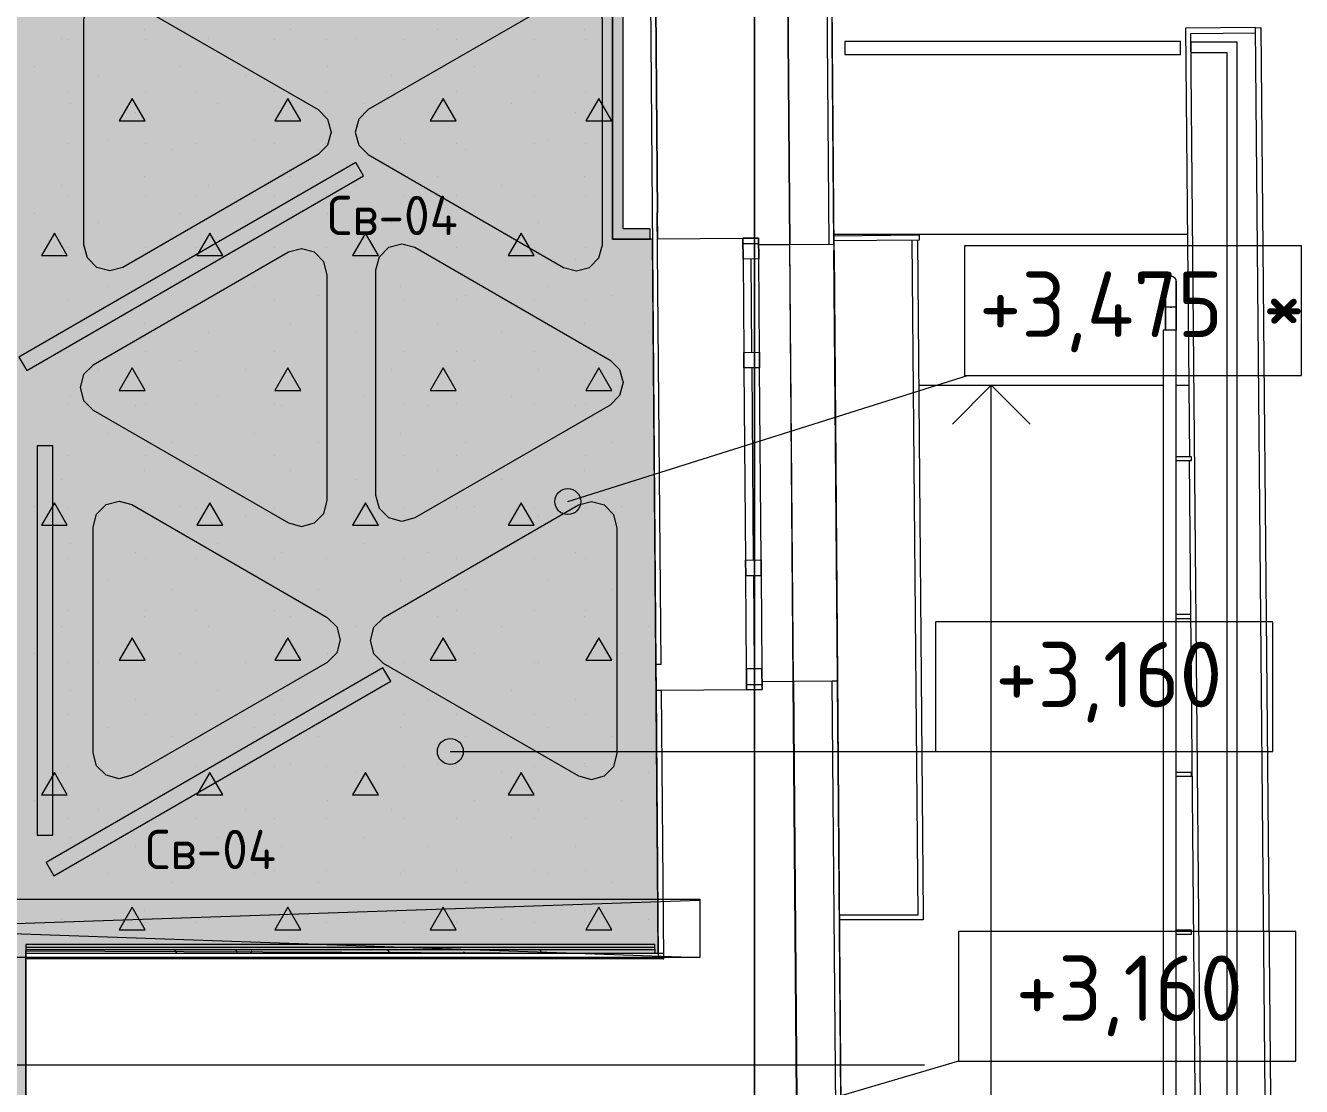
# Model space of a CAD drawing. Header units: millimetres. Extents: x -13069 to 207500, y -71366 to 56785.
# Drawn here: x 171515 to 176436, y 22140 to 26229 of the extents above; entities that cross this region are included whole.
import ezdxf

# ---------------------------------------------------------------- set-up
doc = ezdxf.new("R2010")
doc.units = ezdxf.units.MM
for name, color, linetype in [('PDF _Подложка без мебели', 7, 'Continuous'), ('PDF _потолки - панели', 7, 'Continuous'), ('PDF _Текст', 7, 'Continuous')]:
    doc.layers.add(name, color=color, linetype=linetype)
doc.layers.add('PDF _Потолки', color=7, linetype='Continuous', lineweight=5, true_color=0x535353)
doc.layers.add('PDF _Ригели', color=7, linetype='Continuous', true_color=0x959595)
doc.layers.add('PDF _светильники', color=7, linetype='Continuous', true_color=0xffffff)
doc.styles.add('PDF GOST Common', font='GOST_Common.ttf')

msp = doc.modelspace()

# ---------------------------------------------------------------- hatches: boundary and pattern name
at = {"layer": 'PDF _Потолки', "true_color": 0xffffff, "transparency": 33554559}
msp.add_hatch(color=7, dxfattribs=at).paths.add_polyline_path([(164998.924, 22658.343), (164998.924, 26422.341), (165168.919, 26422.341), (165168.919, 27608.343), (167412.919, 27608.343), (167427.922, 25005.844), (167427.922, 23805.844), (167427.922, 22132.342), (167397.123, 22132.342), (167397.123, 21526.544), (167675.12, 21526.544), (167675.12, 21159.741), (168160.02, 21159.741), (168157.225, 22062.441), (170317.021, 22062.441), (170317.021, 22667.443), (170565.422, 22667.443), (168531.523, 22676.443), (168531.523, 23506.442), (167977.922, 23506.442), (167977.922, 33404.643), (173867.619, 33404.643), (173925.022, 26392.343), (173779.82, 26392.343), (173779.82, 25405.941), (173933.024, 25405.941), (173955.32, 22652.441), (171517.021, 22663.241), (171517.021, 22007.443), (173980.522, 22007.443), (173998.82, 19747.442), (173800.822, 19747.442), (173800.822, 18418.542), (174009.52, 18418.542), (168168.321, 18418.243), (168163.621, 19961.541), (168163.621, 19961.041), (167690.123, 19961.041), (167690.123, 19115.341), (167375.12, 19115.341), (167375.12, 18483.041), (165792.021, 18483.041), (165792.021, 18784.542), (165130.223, 18784.542), (165130.223, 22112.341), (165639.524, 22112.341), (165639.524, 22658.343)])
at = {"layer": 'PDF _потолки - панели', "true_color": 0xc0ffff, "transparency": 33554559}
for points in [[(171740.922, 26253.341), (171754.319, 26303.341), (171790.922, 26339.941), (171840.922, 26353.341), (171890.922, 26339.941), (172644.023, 25905.142), (172680.619, 25868.542), (172694.023, 25818.542), (172680.619, 25768.542), (172644.023, 25731.942), (171890.922, 25297.042), (171840.922, 25283.642), (171790.922, 25297.042), (171754.319, 25333.642), (171740.922, 25383.642)], [(172866.819, 25287.841), (172880.223, 25337.841), (172916.819, 25374.441), (172966.819, 25387.841), (173016.819, 25374.441), (173770.024, 24939.541), (173806.62, 24902.941), (173820.024, 24852.941), (173806.62, 24802.941), (173770.024, 24766.342), (173016.819, 24331.542), (172966.819, 24318.142), (172916.819, 24331.542), (172880.223, 24368.142), (172866.819, 24418.142)]]:
    msp.add_hatch(color=254, dxfattribs=at).paths.add_polyline_path(points)
at = {"layer": 'PDF _потолки - панели', "true_color": 0x7fbbd8, "transparency": 33554559}
msp.add_hatch(color=143, dxfattribs=at).paths.add_polyline_path([(173740.123, 26253.143), (173740.123, 25383.541), (173726.823, 25333.541), (173690.123, 25296.942), (173640.123, 25283.541), (173590.123, 25296.942), (172837.022, 25731.741), (172800.419, 25768.344), (172787.022, 25818.344), (172800.419, 25868.344), (172837.022, 25904.943), (173590.123, 26339.743), (173640.123, 26353.143), (173690.123, 26339.743), (173726.823, 26303.143)])
at = {"layer": 'PDF _потолки - панели', "true_color": 0xbfffbf, "transparency": 33554559}
for points in [[(172679.319, 25268.441), (172679.319, 24398.843), (172665.922, 24348.843), (172629.319, 24312.243), (172579.319, 24298.843), (172529.319, 24312.243), (171776.121, 24747.042), (171739.524, 24783.642), (171726.121, 24833.642), (171739.524, 24883.642), (171776.121, 24920.242), (172529.319, 25355.041), (172579.319, 25368.441), (172629.319, 25355.041), (172665.922, 25318.441)], [(173797.819, 24293.441), (173797.819, 23423.742), (173784.422, 23373.742), (173747.819, 23337.142), (173697.819, 23323.742), (173647.819, 23337.142), (172894.725, 23771.942), (172858.122, 23808.541), (172844.725, 23858.541), (172858.122, 23908.541), (172894.725, 23945.141), (173647.819, 24380.041), (173697.819, 24393.441), (173747.819, 24380.041), (173784.422, 24343.441)]]:
    msp.add_hatch(color=254, dxfattribs=at).paths.add_polyline_path(points)
at = {"layer": 'PDF _потолки - панели', "true_color": 0xffffff, "transparency": 33554559}
msp.add_hatch(color=7, dxfattribs=at).paths.add_polyline_path([(171776.121, 24296.041), (171789.524, 24346.041), (171826.121, 24382.641), (171876.121, 24396.041), (171926.121, 24382.641), (172679.319, 23947.741), (172715.922, 23911.141), (172729.319, 23861.141), (172715.922, 23811.141), (172679.319, 23774.542), (171926.121, 23339.743), (171876.121, 23326.342), (171826.121, 23339.743), (171789.524, 23376.342), (171776.121, 23426.342)])
at = {"layer": 'PDF _Ригели', "transparency": 33554559}
for points in [[(173656.822, 24394.442), (173642.124, 24359.143), (173606.822, 24344.442), (173571.421, 24359.143), (173556.822, 24394.442), (173571.421, 24429.843), (173606.822, 24444.442), (173642.124, 24429.843)], [(173203.721, 23431.542), (173189.122, 23396.243), (173153.721, 23381.542), (173118.425, 23396.243), (173103.721, 23431.542), (173118.425, 23466.943), (173153.721, 23481.542), (173189.122, 23466.943)]]:
    msp.add_hatch(color=256, dxfattribs=at).paths.add_polyline_path(points)

# ---------------------------------------------------------------- linework, layer by layer
at = {"layer": 'PDF _Подложка без мебели', "lineweight": 18}
for points in [[(174326.622, -7031.659, -0.41419022), (174726.622, -7431.659, -0.4141845), (174326.622, -7831.659, -0.4141845), (173926.622, -7431.659, -0.41419022), (174326.622, -7031.659), (174326.622, 46201.342), (174326.622, -6109.058)], [(107330.522, 22223.342, -0.41418881), (106930.522, 21823.342, -0.41428191), (106530.522, 22223.342, -0.4142791), (106930.522, 22623.342, -0.414186), (107330.522, 22223.342), (174981.919, 22223.342)]]:
    msp.add_lwpolyline(points, format="xyb", dxfattribs=at)
for points in [[(174476.121, 23700.643), (174462.522, 25385.641), (174440.623, 28093.542), (174439.823, 28188.543), (174369.822, 28188.043), (174370.622, 28093.041), (174440.623, 28093.542)], [(174370.622, 28093.041), (173930.619, 28089.443), (173911.32, 28089.242), (173946.324, 23767.541), (173947.123, 23666.442)], [(174591.319, 28094.741), (174613.224, 25386.843)], [(174727.122, 19955.941), (176066.124, 19955.941), (176009.52, 26198.641), (176259.52, 26200.942), (176259.324, 26220.941), (175989.323, 26218.441), (176004.319, 24566.943)], [(176318.522, 19685.943), (176259.324, 26220.642), (176279.319, 26220.843), (176338.523, 19685.943), (174729.319, 19685.943)], [(173946.324, 23767.541), (173966.319, 23767.742), (173951.524, 25507.641), (173952.323, 25406.542), (174282.322, 25409.143), (174282.92, 25329.141), (174285.82, 24969.241), (174286.32, 24909.243), (174292.32, 24169.241), (174292.82, 24109.243), (174292.32, 24169.241), (174352.323, 24169.741), (174346.324, 24909.643), (174286.32, 24909.243), (174285.82, 24969.241), (174345.823, 24969.644), (174346.324, 24909.643), (174345.823, 24969.644), (174342.924, 25329.641), (174342.32, 25409.643), (174342.924, 25329.641), (174282.92, 25329.141), (174282.322, 25409.143), (174342.32, 25409.643), (174282.322, 25409.143)], [(173952.22, 25507.641), (173951.524, 25507.641)], [(175996.519, 25423.342), (174633.622, 25423.342)], [(174633.72, 25419.143), (174961.723, 25422.042), (174961.924, 25402.041), (174633.824, 25399.142)], [(174654.82, 22802.142), (174957.92, 22802.142), (174935.02, 25401.843)], [(174955.021, 25402.041), (174977.922, 22802.142), (174977.922, 22782.144), (174655.021, 22782.144)], [(174282.42, 25389.141), (174342.424, 25389.642)], [(174342.521, 25384.643), (174462.522, 25385.641)], [(174476.823, 23700.741), (174463.224, 25385.641)], [(174646.421, 23717.141), (174633.122, 25362.142)], [(174633.421, 25362.142), (174646.72, 23717.141)], [(174634.123, 25362.142), (174647.422, 23717.141)], [(174312.919, 25329.443), (174315.824, 24969.442)], [(175912.425, 25243.344), (175912.425, 25244.143), (175912.522, 25244.943), (175912.62, 25245.742), (175912.724, 25246.542), (175912.822, 25247.341), (175913.023, 25248.141), (175913.224, 25248.944), (175913.42, 25249.642), (175913.725, 25250.442), (175914.024, 25251.141), (175914.323, 25251.843), (175914.72, 25252.642), (175915.123, 25253.341), (175915.519, 25254.043), (175915.922, 25254.641), (175916.423, 25255.343), (175916.923, 25255.941), (175917.424, 25256.542), (175917.924, 25257.144), (175918.522, 25257.742), (175919.12, 25258.242), (175919.725, 25258.743), (175920.323, 25259.243), (175920.921, 25259.741), (175921.623, 25260.241), (175922.325, 25260.641), (175923.02, 25261.041), (175923.722, 25261.343), (175924.424, 25261.743), (175925.224, 25262.042), (175925.92, 25262.243), (175926.719, 25262.542), (175927.525, 25262.744), (175928.221, 25262.942), (175929.02, 25263.043), (175929.82, 25263.241), (175930.619, 25263.241), (175931.419, 25263.342), (175932.225, 25263.342), (175932.42, 25263.342), (175933.219, 25263.342), (175934.019, 25263.342), (175934.825, 25263.241), (175935.624, 25263.143), (175936.424, 25262.942), (175937.223, 25262.841), (175937.919, 25262.643), (175938.725, 25262.341), (175939.524, 25262.042), (175940.22, 25261.843), (175940.922, 25261.444), (175941.722, 25261.141), (175942.424, 25260.742), (175943.022, 25260.342), (175943.724, 25259.841), (175944.419, 25259.442), (175945.024, 25258.941), (175945.622, 25258.441), (175946.22, 25257.842), (175946.824, 25257.342), (175947.325, 25256.741), (175947.819, 25256.143), (175948.32, 25255.441), (175948.82, 25254.843), (175949.223, 25254.141), (175949.723, 25253.543), (175950.12, 25252.841), (175950.419, 25252.041), (175950.822, 25251.342), (175951.121, 25250.643), (175951.322, 25249.841), (175951.622, 25249.142), (175951.823, 25248.342), (175952.024, 25247.543), (175952.122, 25246.743), (175952.22, 25245.941), (175952.323, 25245.141), (175952.421, 25244.342), (175952.421, 25243.542), (175952.421, 25243.344)], [(175952.421, 25143.344), (175952.421, 25144.442), (175952.421, 25148.443), (175952.421, 25152.441), (175952.421, 25156.442), (175952.421, 25160.342), (175952.421, 25164.343), (175952.421, 25168.142), (175952.421, 25172.042), (175952.421, 25175.842), (175952.421, 25179.641), (175952.421, 25183.343), (175952.421, 25186.941), (175952.421, 25190.542), (175952.421, 25194.042), (175952.421, 25197.442), (175952.421, 25200.741), (175952.421, 25203.942), (175952.421, 25207.043), (175952.421, 25210.144), (175952.421, 25213.043), (175952.421, 25215.841), (175952.421, 25218.542), (175952.421, 25221.142), (175952.421, 25223.541), (175952.421, 25225.942), (175952.421, 25228.143), (175952.421, 25230.142), (175952.421, 25232.043), (175952.421, 25233.843), (175952.421, 25235.443), (175952.421, 25236.941), (175952.421, 25238.342), (175952.421, 25239.443), (175952.421, 25240.542), (175952.421, 25241.342), (175952.421, 25242.141), (175952.421, 25242.642), (175952.421, 25243.041), (175952.421, 25243.344), (175952.421, 25243.243), (175952.421, 25242.941), (175952.421, 25242.541), (175952.421, 25241.943), (175952.421, 25241.143), (175952.421, 25240.243), (175952.421, 25239.141), (175952.421, 25237.942), (175952.421, 25236.541), (175952.421, 25235.043), (175952.421, 25233.343), (175952.421, 25231.542), (175952.421, 25229.641), (175952.421, 25227.542), (175952.421, 25225.244), (175952.421, 25222.943), (175952.421, 25220.443), (175952.421, 25217.843), (175952.421, 25215.142), (175952.421, 25212.243), (175952.421, 25209.341), (175952.421, 25206.243), (175952.421, 25203.042), (175952.421, 25199.841), (175952.421, 25196.441), (175952.421, 25193.041), (175952.421, 25189.541), (175952.421, 25185.943), (175952.421, 25182.342), (175952.421, 25178.643), (175952.421, 25174.841), (175952.421, 25171.041), (175952.421, 25167.141), (175952.421, 25163.241), (175952.421, 25159.341), (175952.421, 25155.343), (175952.421, 25151.342), (175952.421, 25147.341), (175952.421, 25143.344), (175952.421, 25054.544), (175952.421, 25143.344), (175912.425, 25143.344), (175912.425, 25144.442), (175912.425, 25148.443), (175912.425, 25152.441), (175912.425, 25156.442), (175912.425, 25160.342), (175912.425, 25164.343), (175912.425, 25168.142), (175912.425, 25172.042), (175912.425, 25175.842), (175912.425, 25179.641), (175912.425, 25183.343), (175912.425, 25186.941), (175912.425, 25190.542), (175912.425, 25194.042), (175912.425, 25197.442), (175912.425, 25200.741), (175912.425, 25203.942), (175912.425, 25207.043), (175912.425, 25210.144), (175912.425, 25213.043), (175912.425, 25215.841), (175912.425, 25218.542), (175912.425, 25221.142), (175912.425, 25223.541), (175912.425, 25225.942), (175912.425, 25228.143), (175912.425, 25230.142), (175912.425, 25232.043), (175912.425, 25233.843), (175912.425, 25235.443), (175912.425, 25236.941), (175912.425, 25238.342), (175912.425, 25239.443), (175912.425, 25240.542), (175912.425, 25241.342), (175912.425, 25242.141), (175912.425, 25242.642), (175912.425, 25243.041), (175912.425, 25243.344), (175912.425, 25243.243), (175912.425, 25242.941), (175912.425, 25242.541), (175912.425, 25241.943), (175912.425, 25241.143), (175912.425, 25240.243), (175912.425, 25239.141), (175912.425, 25237.942), (175912.425, 25236.541), (175912.425, 25235.043), (175912.425, 25233.343), (175912.425, 25231.542), (175912.425, 25229.641), (175912.425, 25227.542), (175912.425, 25225.244), (175912.425, 25222.943), (175912.425, 25220.443), (175912.425, 25217.843), (175912.425, 25215.142), (175912.425, 25212.243), (175912.425, 25209.341), (175912.425, 25206.243), (175912.425, 25203.042), (175912.425, 25199.841), (175912.425, 25196.441), (175912.425, 25193.041), (175912.425, 25189.541), (175912.425, 25185.943), (175912.425, 25182.342), (175912.425, 25178.643), (175912.425, 25174.841), (175912.425, 25171.041), (175912.425, 25167.141), (175912.425, 25163.241), (175912.425, 25159.341), (175912.425, 25155.343), (175912.425, 25151.342), (175912.425, 25147.341), (175912.425, 25143.344), (175912.425, 25054.544), (175912.425, 25143.344)], [(175912.425, 25243.344), (175912.425, 25243.344)], [(175952.421, 25243.344), (175952.421, 25243.344)], [(174316.319, 24909.442), (174322.325, 24169.442)], [(174959.922, 24843.344), (175903.221, 24843.344)], [(175239.921, 24843.344), (175089.921, 24693.344)], [(175239.921, 21843.344), (175239.921, 22143.344), (175239.921, 22443.344), (175239.921, 22743.344), (175239.921, 23043.344), (175239.921, 23343.344), (175239.921, 23643.344), (175239.921, 23943.344), (175239.921, 24243.344), (175239.921, 24543.344), (175239.921, 24843.344), (175389.921, 24693.344)], [(175953.221, 24843.344), (176001.823, 24843.344)], [(175953.221, 24552.142), (176012.425, 24552.142), (176012.425, 24559.643), (176012.425, 24567.141), (175953.221, 24567.141)], [(174726.921, 19975.942), (176045.921, 19975.942), (176004.423, 24552.441)], [(174322.819, 24109.442), (174325.724, 23749.441)], [(176009.825, 23959.042), (175953.221, 23959.042)], [(175953.221, 23944.042), (176009.922, 23944.042)], [(174296.324, 23669.241), (174356.321, 23669.741), (174355.723, 23749.743), (174356.321, 23669.741), (174296.324, 23669.241), (173967.124, 23666.543), (173947.123, 23666.442), (173955.424, 22632.943), (173974.723, 22633.142)], [(174296.22, 23689.242), (174356.224, 23689.743)], [(174526.823, 17428.643), (174507.92, 19767.242), (174494.322, 21452.142), (174476.121, 23700.643), (174356.12, 23699.743)], [(174697.52, 17430.041), (174678.624, 19768.542), (174678.324, 19803.442), (174665.025, 21453.543), (174646.824, 23702.041), (174626.823, 23701.943), (174476.823, 23700.741), (174495.024, 21452.142), (174715.025, 21453.942), (174711.424, 21892.941), (174661.424, 21892.541)], [(174626.823, 23701.943), (174626.823, 23701.943)], [(174645.024, 21453.341), (174626.823, 23701.943)], [(173967.124, 23666.543), (173975.419, 22633.142), (173974.723, 22633.142), (173974.723, 22632.443), (171517.021, 22632.443), (171517.021, 22062.441), (173995.121, 22062.441), (173995.121, 22042.443), (173948.222, 22042.443), (171517.021, 22042.443)], [(173967.124, 23666.543), (173967.124, 23666.543)], [(175953.221, 23335.842), (176012.425, 23335.842), (176012.425, 23343.344), (176012.425, 23350.842), (175953.221, 23350.842)], [(175953.221, 22727.743), (176012.425, 22727.743), (176012.425, 22735.241), (176012.425, 22742.742), (175953.221, 22742.742)], [(173943.321, 22652.441), (173943.022, 22687.441), (171517.021, 22687.441), (171517.021, 22632.443)], [(173943.119, 22676.443), (171517.021, 22676.443)], [(173943.223, 22667.443), (171517.021, 22667.443)], [(173974.723, 22632.443), (173977.024, 22632.443), (173977.024, 22652.441), (173943.321, 22652.441), (171517.021, 22652.441)], [(172090.519, 22667.443), (172099.223, 22652.441)], [(172325.224, 22667.443), (172331.724, 22656.143)], [(172382.92, 22652.441), (172388.92, 22662.841)], [(172911.821, 22667.443), (172920.42, 22652.441)], [(173204.124, 22652.441), (173208.024, 22659.143)], [(173499.62, 22665.341), (173507.023, 22652.441)]]:
    msp.add_lwpolyline(points, dxfattribs=at)
for points in [[(174441.319, 28093.542), (174463.224, 25385.641), (174633.219, 25387.042), (174611.32, 28094.943)], [(174634.123, 25362.142), (174612.223, 28084.243), (174611.222, 28084.243), (174633.122, 25362.142)], [(173931.62, 28048.742), (173952.22, 25507.641)], [(173779.82, 25405.941), (173924.723, 25405.941), (173924.723, 25445.941), (173819.822, 25445.941), (173819.822, 26352.343), (173920.524, 26352.343), (173920.524, 26392.343), (173779.82, 26392.343)], [(174675.022, 26117.843), (175969.523, 26117.843), (175969.523, 26167.541), (174675.022, 26167.541)], [(176148.124, 19830.941), (174748.124, 19830.941), (174748.124, 19770.941), (176188.121, 19770.941), (176188.121, 26165.243), (176010.221, 26165.243), (176010.221, 26125.244), (176148.124, 26125.244)], [(175934.825, 25143.344), (175930.119, 25143.344), (175932.42, 25143.344)], [(175903.221, 21703.341), (175953.221, 21703.341), (175953.221, 25054.544), (175903.221, 25054.544)], [(174355.723, 23749.743), (174295.719, 23749.243), (174296.324, 23669.241), (174295.719, 23749.243), (174292.82, 24109.243), (174352.824, 24109.741), (174352.323, 24169.741), (174352.824, 24109.741)], [(174662.12, 21892.541), (174647.422, 23717.141), (174646.421, 23717.141), (174661.125, 21892.541)]]:
    msp.add_lwpolyline(points, close=True, dxfattribs=at)
at = {"layer": 'PDF _Подложка без мебели', "lineweight": 0, "transparency": 33554559}
for points in [[(173779.82, 25405.941), (173779.82, 26392.343), (173819.822, 25405.941), (173819.822, 26392.343)], [(173819.822, 25405.941), (173819.822, 25445.941), (173924.723, 25405.941), (173924.723, 25445.941)]]:
    msp.add_solid(points, dxfattribs=at)
at = {"layer": 'PDF _Потолки', "color": 7, "lineweight": 13}
msp.add_lwpolyline([(171517.021, 22007.443), (171517.021, 22663.241), (173955.32, 22652.441), (173933.024, 25405.941), (173779.82, 25405.941), (173779.82, 26392.343), (173925.022, 26392.343), (173867.619, 33404.643), (167977.922, 33404.643), (167977.922, 23506.442), (168531.523, 23506.442), (168531.523, 22676.443), (170565.422, 22667.443), (170317.021, 22667.443), (170317.021, 22062.441)], dxfattribs=at)
at = {"layer": 'PDF _Потолки', "color": 161, "lineweight": 20, "true_color": 0x40a5ff}
for points in [[(171973.625, 26212.542), (171973.625, 26212.542)], [(172539.219, 26212.542), (172539.219, 26212.542)], [(173104.924, 26212.542), (173104.924, 26212.542)], [(173670.622, 26212.542), (173670.622, 26212.542)], [(171655.424, 26177.243), (171655.424, 26177.243)], [(171676.622, 26173.342), (171676.622, 26173.342)], [(171976.622, 26173.342), (171976.622, 26173.342)], [(172176.622, 26173.342), (172176.622, 26173.342)], [(172221.025, 26177.243), (172221.025, 26177.243)], [(172476.622, 26173.342), (172476.622, 26173.342)], [(172676.622, 26173.342), (172676.622, 26173.342)], [(172786.723, 26177.243), (172786.723, 26177.243)], [(172976.622, 26173.342), (172976.622, 26173.342)], [(173176.622, 26173.342), (173176.622, 26173.342)], [(173352.421, 26177.243), (173352.421, 26177.243)], [(173476.622, 26173.342), (173476.622, 26173.342)], [(173676.622, 26173.342), (173676.622, 26173.342)], [(171549.321, 26071.142), (171549.321, 26071.142)], [(171796.824, 26035.742), (171796.824, 26035.742)], [(172115.025, 26071.142), (172115.025, 26071.142)], [(172362.522, 26035.742), (172362.522, 26035.742)], [(172680.723, 26071.142), (172680.723, 26071.142)], [(172928.221, 26035.742), (172928.221, 26035.742)], [(173246.421, 26071.142), (173246.421, 26071.142)], [(173493.821, 26035.742), (173493.821, 26035.742)], [(171676.622, 25973.342), (171676.622, 25973.342)], [(171976.622, 25973.342), (171976.622, 25973.342)], [(172176.622, 25973.342), (172176.622, 25973.342)], [(172476.622, 25973.342), (172476.622, 25973.342)], [(172676.622, 25973.342), (172676.622, 25973.342)], [(172976.622, 25973.342), (172976.622, 25973.342)], [(173176.622, 25973.342), (173176.622, 25973.342)], [(173476.622, 25973.342), (173476.622, 25973.342)], [(173676.622, 25973.342), (173676.622, 25973.342)], [(171690.721, 25929.742), (171690.721, 25929.742)], [(171938.224, 25894.342), (171938.224, 25894.342)], [(172256.419, 25929.742), (172256.419, 25929.742)], [(172503.923, 25894.342), (172503.923, 25894.342)], [(172822.123, 25929.742), (172822.123, 25929.742)], [(173069.621, 25894.342), (173069.621, 25894.342)], [(173387.822, 25929.742), (173387.822, 25929.742)], [(173635.319, 25894.342), (173635.319, 25894.342)], [(171832.121, 25788.342), (171832.121, 25788.342)], [(172397.819, 25788.342), (172397.819, 25788.342)], [(172963.523, 25788.342), (172963.523, 25788.342)], [(173529.222, 25788.342), (173529.222, 25788.342)], [(171676.622, 25773.342), (171676.622, 25773.342)], [(171976.622, 25773.342), (171976.622, 25773.342)], [(172079.624, 25752.941), (172079.624, 25752.941)], [(172176.622, 25773.342), (172176.622, 25773.342)], [(172476.622, 25773.342), (172476.622, 25773.342)], [(172645.323, 25752.941), (172645.323, 25752.941)], [(172676.622, 25773.342), (172676.622, 25773.342)], [(172976.622, 25773.342), (172976.622, 25773.342)], [(173176.622, 25773.342), (173176.622, 25773.342)], [(173211.021, 25752.941), (173211.021, 25752.941)], [(173476.622, 25773.342), (173476.622, 25773.342)], [(173676.622, 25773.342), (173676.622, 25773.342)], [(173776.719, 25752.941), (173776.719, 25752.941)], [(171973.625, 25646.841), (171973.625, 25646.841)], [(172539.219, 25646.841), (172539.219, 25646.841)], [(173104.924, 25646.841), (173104.924, 25646.841)], [(173670.622, 25646.841), (173670.622, 25646.841)], [(171655.424, 25611.541), (171655.424, 25611.541)], [(172221.025, 25611.541), (172221.025, 25611.541)], [(172786.723, 25611.541), (172786.723, 25611.541)], [(173352.421, 25611.541), (173352.421, 25611.541)], [(171676.622, 25573.342), (171676.622, 25573.342)], [(171976.622, 25573.342), (171976.622, 25573.342)], [(172176.622, 25573.342), (172176.622, 25573.342)], [(172476.622, 25573.342), (172476.622, 25573.342)], [(172676.622, 25573.342), (172676.622, 25573.342)], [(172976.622, 25573.342), (172976.622, 25573.342)], [(173176.622, 25573.342), (173176.622, 25573.342)], [(173476.622, 25573.342), (173476.622, 25573.342)], [(173676.622, 25573.342), (173676.622, 25573.342)], [(171549.321, 25505.441), (171549.321, 25505.441)], [(172115.025, 25505.441), (172115.025, 25505.441)], [(172680.723, 25505.441), (172680.723, 25505.441)], [(173246.421, 25505.441), (173246.421, 25505.441)], [(171796.824, 25470.141), (171796.824, 25470.141)], [(172362.522, 25470.141), (172362.522, 25470.141)], [(172928.221, 25470.141), (172928.221, 25470.141)], [(173493.821, 25470.141), (173493.821, 25470.141)], [(171676.622, 25373.342), (171676.622, 25373.342)], [(171690.721, 25364.044), (171690.721, 25364.044)], [(171976.622, 25373.342), (171976.622, 25373.342)], [(172176.622, 25373.342), (172176.622, 25373.342)], [(172256.419, 25364.044), (172256.419, 25364.044)], [(172476.622, 25373.342), (172476.622, 25373.342)], [(172676.622, 25373.342), (172676.622, 25373.342)], [(172822.123, 25364.044), (172822.123, 25364.044)], [(172976.622, 25373.342), (172976.622, 25373.342)], [(173176.622, 25373.342), (173176.622, 25373.342)], [(173387.822, 25364.044), (173387.822, 25364.044)], [(173476.622, 25373.342), (173476.622, 25373.342)], [(173676.622, 25373.342), (173676.622, 25373.342)], [(171938.224, 25328.643), (171938.224, 25328.643)], [(172503.923, 25328.643), (172503.923, 25328.643)], [(173069.621, 25328.643), (173069.621, 25328.643)], [(173635.319, 25328.643), (173635.319, 25328.643)], [(171832.121, 25222.644), (171832.121, 25222.644)], [(172397.819, 25222.644), (172397.819, 25222.644)], [(172963.523, 25222.644), (172963.523, 25222.644)], [(173529.222, 25222.644), (173529.222, 25222.644)], [(171676.622, 25173.342), (171676.622, 25173.342)], [(171976.622, 25173.342), (171976.622, 25173.342)], [(172079.624, 25187.243), (172079.624, 25187.243)], [(172176.622, 25173.342), (172176.622, 25173.342)], [(172476.622, 25173.342), (172476.622, 25173.342)], [(172645.323, 25187.243), (172645.323, 25187.243)], [(172676.622, 25173.342), (172676.622, 25173.342)], [(172976.622, 25173.342), (172976.622, 25173.342)], [(173176.622, 25173.342), (173176.622, 25173.342)], [(173211.021, 25187.243), (173211.021, 25187.243)], [(173476.622, 25173.342), (173476.622, 25173.342)], [(173676.622, 25173.342), (173676.622, 25173.342)], [(173776.719, 25187.243), (173776.719, 25187.243)], [(171973.625, 25081.243), (171973.625, 25081.243)], [(172539.219, 25081.243), (172539.219, 25081.243)], [(173104.924, 25081.243), (173104.924, 25081.243)], [(173670.622, 25081.243), (173670.622, 25081.243)], [(171655.424, 25045.843), (171655.424, 25045.843)], [(172221.025, 25045.843), (172221.025, 25045.843)], [(172786.723, 25045.843), (172786.723, 25045.843)], [(173352.421, 25045.843), (173352.421, 25045.843)], [(173918.119, 25045.843), (173918.119, 25045.843)], [(171676.622, 24973.342), (171676.622, 24973.342)], [(171976.622, 24973.342), (171976.622, 24973.342)], [(172176.622, 24973.342), (172176.622, 24973.342)], [(172476.622, 24973.342), (172476.622, 24973.342)], [(172676.622, 24973.342), (172676.622, 24973.342)], [(172976.622, 24973.342), (172976.622, 24973.342)], [(173176.622, 24973.342), (173176.622, 24973.342)], [(173476.622, 24973.342), (173476.622, 24973.342)], [(173676.622, 24973.342), (173676.622, 24973.342)], [(171549.321, 24939.743), (171549.321, 24939.743)], [(171796.824, 24904.443), (171796.824, 24904.443)], [(172115.025, 24939.743), (172115.025, 24939.743)], [(172362.522, 24904.443), (172362.522, 24904.443)], [(172680.723, 24939.743), (172680.723, 24939.743)], [(172928.221, 24904.443), (172928.221, 24904.443)], [(173246.421, 24939.743), (173246.421, 24939.743)], [(173493.821, 24904.443), (173493.821, 24904.443)], [(173812.022, 24939.743), (173812.022, 24939.743)], [(171676.622, 24773.342), (171676.622, 24773.342)], [(171690.721, 24798.342), (171690.721, 24798.342)], [(171938.224, 24763.043), (171938.224, 24763.043)], [(171976.622, 24773.342), (171976.622, 24773.342)], [(172176.622, 24773.342), (172176.622, 24773.342)], [(172256.419, 24798.342), (172256.419, 24798.342)], [(172476.622, 24773.342), (172476.622, 24773.342)], [(172503.923, 24763.043), (172503.923, 24763.043)], [(172676.622, 24773.342), (172676.622, 24773.342)], [(172822.123, 24798.342), (172822.123, 24798.342)], [(172976.622, 24773.342), (172976.622, 24773.342)], [(173069.621, 24763.043), (173069.621, 24763.043)], [(173176.622, 24773.342), (173176.622, 24773.342)], [(173387.822, 24798.342), (173387.822, 24798.342)], [(173476.622, 24773.342), (173476.622, 24773.342)], [(173635.319, 24763.043), (173635.319, 24763.043)], [(173676.622, 24773.342), (173676.622, 24773.342)], [(171832.121, 24656.942), (171832.121, 24656.942)], [(172397.819, 24656.942), (172397.819, 24656.942)], [(172963.523, 24656.942), (172963.523, 24656.942)], [(173529.222, 24656.942), (173529.222, 24656.942)], [(172079.624, 24621.542), (172079.624, 24621.542)], [(172645.323, 24621.542), (172645.323, 24621.542)], [(173211.021, 24621.542), (173211.021, 24621.542)], [(173776.719, 24621.542), (173776.719, 24621.542)], [(171676.622, 24573.342), (171676.622, 24573.342)], [(171976.622, 24573.342), (171976.622, 24573.342)], [(172176.622, 24573.342), (172176.622, 24573.342)], [(172476.622, 24573.342), (172476.622, 24573.342)], [(172676.622, 24573.342), (172676.622, 24573.342)], [(172976.622, 24573.342), (172976.622, 24573.342)], [(173176.622, 24573.342), (173176.622, 24573.342)], [(173476.622, 24573.342), (173476.622, 24573.342)], [(173676.622, 24573.342), (173676.622, 24573.342)], [(171973.625, 24515.542), (171973.625, 24515.542)], [(172539.219, 24515.542), (172539.219, 24515.542)], [(173104.924, 24515.542), (173104.924, 24515.542)], [(173670.622, 24515.542), (173670.622, 24515.542)], [(171655.424, 24480.142), (171655.424, 24480.142)], [(172221.025, 24480.142), (172221.025, 24480.142)], [(172786.723, 24480.142), (172786.723, 24480.142)], [(173352.421, 24480.142), (173352.421, 24480.142)], [(173918.119, 24480.142), (173918.119, 24480.142)], [(171549.321, 24374.041), (171549.321, 24374.041)], [(171676.622, 24373.342), (171676.622, 24373.342)], [(171976.622, 24373.342), (171976.622, 24373.342)], [(172115.025, 24374.041), (172115.025, 24374.041)], [(172176.622, 24373.342), (172176.622, 24373.342)], [(172476.622, 24373.342), (172476.622, 24373.342)], [(172676.622, 24373.342), (172676.622, 24373.342)], [(172680.723, 24374.041), (172680.723, 24374.041)], [(172976.622, 24373.342), (172976.622, 24373.342)], [(173176.622, 24373.342), (173176.622, 24373.342)], [(173246.421, 24374.041), (173246.421, 24374.041)], [(173476.622, 24373.342), (173476.622, 24373.342)], [(173676.622, 24373.342), (173676.622, 24373.342)], [(173812.022, 24374.041), (173812.022, 24374.041)], [(171796.824, 24338.742), (171796.824, 24338.742)], [(172362.522, 24338.742), (172362.522, 24338.742)], [(172928.221, 24338.742), (172928.221, 24338.742)], [(173493.821, 24338.742), (173493.821, 24338.742)], [(171690.721, 24232.641), (171690.721, 24232.641)], [(172256.419, 24232.641), (172256.419, 24232.641)], [(172822.123, 24232.641), (172822.123, 24232.641)], [(173387.822, 24232.641), (173387.822, 24232.641)], [(171676.622, 24173.342), (171676.622, 24173.342)], [(171938.224, 24197.341), (171938.224, 24197.341)], [(171976.622, 24173.342), (171976.622, 24173.342)], [(172176.622, 24173.342), (172176.622, 24173.342)], [(172476.622, 24173.342), (172476.622, 24173.342)], [(172503.923, 24197.341), (172503.923, 24197.341)], [(172676.622, 24173.342), (172676.622, 24173.342)], [(172976.622, 24173.342), (172976.622, 24173.342)], [(173069.621, 24197.341), (173069.621, 24197.341)], [(173176.622, 24173.342), (173176.622, 24173.342)], [(173476.622, 24173.342), (173476.622, 24173.342)], [(173635.319, 24197.341), (173635.319, 24197.341)], [(173676.622, 24173.342), (173676.622, 24173.342)], [(171832.121, 24091.241), (171832.121, 24091.241)], [(172397.819, 24091.241), (172397.819, 24091.241)], [(172963.523, 24091.241), (172963.523, 24091.241)], [(173529.222, 24091.241), (173529.222, 24091.241)], [(172079.624, 24055.844), (172079.624, 24055.844)], [(172645.323, 24055.844), (172645.323, 24055.844)], [(173211.021, 24055.844), (173211.021, 24055.844)], [(173776.719, 24055.844), (173776.719, 24055.844)], [(171676.622, 23973.342), (171676.622, 23973.342)], [(171976.622, 23973.342), (171976.622, 23973.342)], [(172176.622, 23973.342), (172176.622, 23973.342)], [(172476.622, 23973.342), (172476.622, 23973.342)], [(172676.622, 23973.342), (172676.622, 23973.342)], [(172976.622, 23973.342), (172976.622, 23973.342)], [(173176.622, 23973.342), (173176.622, 23973.342)], [(173476.622, 23973.342), (173476.622, 23973.342)], [(173676.622, 23973.342), (173676.622, 23973.342)], [(171973.625, 23949.841), (171973.625, 23949.841)], [(172539.219, 23949.841), (172539.219, 23949.841)], [(173104.924, 23949.841), (173104.924, 23949.841)], [(173670.622, 23949.841), (173670.622, 23949.841)], [(171655.424, 23914.443), (171655.424, 23914.443)], [(172221.025, 23914.443), (172221.025, 23914.443)], [(172786.723, 23914.443), (172786.723, 23914.443)], [(173352.421, 23914.443), (173352.421, 23914.443)], [(173918.119, 23914.443), (173918.119, 23914.443)], [(171549.321, 23808.441), (171549.321, 23808.441)], [(171676.622, 23773.342), (171676.622, 23773.342)], [(171796.824, 23773.043), (171796.824, 23773.043)], [(171976.622, 23773.342), (171976.622, 23773.342)], [(172115.025, 23808.441), (172115.025, 23808.441)], [(172176.622, 23773.342), (172176.622, 23773.342)], [(172362.522, 23773.043), (172362.522, 23773.043)], [(172476.622, 23773.342), (172476.622, 23773.342)], [(172676.622, 23773.342), (172676.622, 23773.342)], [(172680.723, 23808.441), (172680.723, 23808.441)], [(172928.221, 23773.043), (172928.221, 23773.043)], [(172976.622, 23773.342), (172976.622, 23773.342)], [(173176.622, 23773.342), (173176.622, 23773.342)], [(173246.421, 23808.441), (173246.421, 23808.441)], [(173476.622, 23773.342), (173476.622, 23773.342)], [(173493.821, 23773.043), (173493.821, 23773.043)], [(173676.622, 23773.342), (173676.622, 23773.342)], [(173812.022, 23808.441), (173812.022, 23808.441)], [(171690.721, 23666.943), (171690.721, 23666.943)], [(171938.224, 23631.643), (171938.224, 23631.643)], [(172256.419, 23666.943), (172256.419, 23666.943)], [(172503.923, 23631.643), (172503.923, 23631.643)], [(172822.123, 23666.943), (172822.123, 23666.943)], [(173069.621, 23631.643), (173069.621, 23631.643)], [(173387.822, 23666.943), (173387.822, 23666.943)], [(173635.319, 23631.643), (173635.319, 23631.643)], [(171676.622, 23573.342), (171676.622, 23573.342)], [(171976.622, 23573.342), (171976.622, 23573.342)], [(172176.622, 23573.342), (172176.622, 23573.342)], [(172476.622, 23573.342), (172476.622, 23573.342)], [(172676.622, 23573.342), (172676.622, 23573.342)], [(172976.622, 23573.342), (172976.622, 23573.342)], [(173176.622, 23573.342), (173176.622, 23573.342)], [(173476.622, 23573.342), (173476.622, 23573.342)], [(173676.622, 23573.342), (173676.622, 23573.342)], [(171832.121, 23525.543), (171832.121, 23525.543)], [(172397.819, 23525.543), (172397.819, 23525.543)], [(172963.523, 23525.543), (172963.523, 23525.543)], [(173529.222, 23525.543), (173529.222, 23525.543)], [(172079.624, 23490.243), (172079.624, 23490.243)], [(172645.323, 23490.243), (172645.323, 23490.243)], [(173211.021, 23490.243), (173211.021, 23490.243)], [(173776.719, 23490.243), (173776.719, 23490.243)], [(171973.625, 23384.143), (171973.625, 23384.143)], [(172539.219, 23384.143), (172539.219, 23384.143)], [(173104.924, 23384.143), (173104.924, 23384.143)], [(173670.622, 23384.143), (173670.622, 23384.143)], [(171655.424, 23348.742), (171655.424, 23348.742)], [(171676.622, 23373.342), (171676.622, 23373.342)], [(171976.622, 23373.342), (171976.622, 23373.342)], [(172176.622, 23373.342), (172176.622, 23373.342)], [(172221.025, 23348.742), (172221.025, 23348.742)], [(172476.622, 23373.342), (172476.622, 23373.342)], [(172676.622, 23373.342), (172676.622, 23373.342)], [(172786.723, 23348.742), (172786.723, 23348.742)], [(172976.622, 23373.342), (172976.622, 23373.342)], [(173176.622, 23373.342), (173176.622, 23373.342)], [(173352.421, 23348.742), (173352.421, 23348.742)], [(173476.622, 23373.342), (173476.622, 23373.342)], [(173676.622, 23373.342), (173676.622, 23373.342)], [(173918.119, 23348.742), (173918.119, 23348.742)], [(171549.321, 23242.742), (171549.321, 23242.742)], [(172115.025, 23242.742), (172115.025, 23242.742)], [(172680.723, 23242.742), (172680.723, 23242.742)], [(173246.421, 23242.742), (173246.421, 23242.742)], [(173812.022, 23242.742), (173812.022, 23242.742)], [(171796.824, 23207.342), (171796.824, 23207.342)], [(172362.522, 23207.342), (172362.522, 23207.342)], [(172928.221, 23207.342), (172928.221, 23207.342)], [(173493.821, 23207.342), (173493.821, 23207.342)], [(171676.622, 23173.342), (171676.622, 23173.342)], [(171976.622, 23173.342), (171976.622, 23173.342)], [(172176.622, 23173.342), (172176.622, 23173.342)], [(172476.622, 23173.342), (172476.622, 23173.342)], [(172676.622, 23173.342), (172676.622, 23173.342)], [(172976.622, 23173.342), (172976.622, 23173.342)], [(173176.622, 23173.342), (173176.622, 23173.342)], [(173476.622, 23173.342), (173476.622, 23173.342)], [(173676.622, 23173.342), (173676.622, 23173.342)], [(171690.721, 23101.342), (171690.721, 23101.342)], [(172256.419, 23101.342), (172256.419, 23101.342)], [(172822.123, 23101.342), (172822.123, 23101.342)], [(173387.822, 23101.342), (173387.822, 23101.342)], [(171938.224, 23065.942), (171938.224, 23065.942)], [(172503.923, 23065.942), (172503.923, 23065.942)], [(173069.621, 23065.942), (173069.621, 23065.942)], [(173635.319, 23065.942), (173635.319, 23065.942)], [(171676.622, 22973.342), (171676.622, 22973.342)], [(171832.121, 22959.841), (171832.121, 22959.841)], [(171976.622, 22973.342), (171976.622, 22973.342)], [(172176.622, 22973.342), (172176.622, 22973.342)], [(172397.819, 22959.841), (172397.819, 22959.841)], [(172476.622, 22973.342), (172476.622, 22973.342)], [(172676.622, 22973.342), (172676.622, 22973.342)], [(172963.523, 22959.841), (172963.523, 22959.841)], [(172976.622, 22973.342), (172976.622, 22973.342)], [(173176.622, 22973.342), (173176.622, 22973.342)], [(173476.622, 22973.342), (173476.622, 22973.342)], [(173529.222, 22959.841), (173529.222, 22959.841)], [(173676.622, 22973.342), (173676.622, 22973.342)], [(172079.624, 22924.542), (172079.624, 22924.542)], [(172645.323, 22924.542), (172645.323, 22924.542)], [(173211.021, 22924.542), (173211.021, 22924.542)], [(173776.719, 22924.542), (173776.719, 22924.542)], [(171973.625, 22818.441), (171973.625, 22818.441)], [(172539.219, 22818.441), (172539.219, 22818.441)], [(173104.924, 22818.441), (173104.924, 22818.441)], [(173670.622, 22818.441), (173670.622, 22818.441)], [(171655.424, 22783.142), (171655.424, 22783.142)], [(171676.622, 22773.342), (171676.622, 22773.342)], [(171976.622, 22773.342), (171976.622, 22773.342)], [(172176.622, 22773.342), (172176.622, 22773.342)], [(172221.025, 22783.142), (172221.025, 22783.142)], [(172476.622, 22773.342), (172476.622, 22773.342)], [(172676.622, 22773.342), (172676.622, 22773.342)], [(172786.723, 22783.142), (172786.723, 22783.142)], [(172976.622, 22773.342), (172976.622, 22773.342)], [(173176.622, 22773.342), (173176.622, 22773.342)], [(173352.421, 22783.142), (173352.421, 22783.142)], [(173476.622, 22773.342), (173476.622, 22773.342)], [(173676.622, 22773.342), (173676.622, 22773.342)], [(173918.119, 22783.142), (173918.119, 22783.142)], [(171549.321, 22677.041), (171549.321, 22677.041)], [(172115.025, 22677.041), (172115.025, 22677.041)], [(172680.723, 22677.041), (172680.723, 22677.041)], [(173246.421, 22677.041), (173246.421, 22677.041)], [(173812.022, 22677.041), (173812.022, 22677.041)]]:
    msp.add_lwpolyline(points, dxfattribs=at)
for points in [[(171926.622, 25948.443), (171876.622, 25861.843), (171976.622, 25861.843)], [(172526.622, 25948.443), (172476.622, 25861.843), (172576.622, 25861.843)], [(173126.622, 25948.443), (173076.622, 25861.843), (173176.622, 25861.843)], [(173726.622, 25948.443), (173676.622, 25861.843), (173776.622, 25861.843)], [(171626.622, 25428.842), (171576.622, 25342.242), (171676.622, 25342.242)], [(172226.622, 25428.842), (172176.622, 25342.242), (172276.622, 25342.242)], [(172826.622, 25428.842), (172776.622, 25342.242), (172876.622, 25342.242)], [(173426.622, 25428.842), (173376.622, 25342.242), (173476.622, 25342.242)], [(171926.622, 24909.243), (171876.622, 24822.644), (171976.622, 24822.644)], [(172526.622, 24909.243), (172476.622, 24822.644), (172576.622, 24822.644)], [(173126.622, 24909.243), (173076.622, 24822.644), (173176.622, 24822.644)], [(173726.622, 24909.243), (173676.622, 24822.644), (173776.622, 24822.644)], [(171626.622, 24389.541), (171576.622, 24302.941), (171676.622, 24302.941)], [(172226.622, 24389.541), (172176.622, 24302.941), (172276.622, 24302.941)], [(172826.622, 24389.541), (172776.622, 24302.941), (172876.622, 24302.941)], [(173426.622, 24389.541), (173376.622, 24302.941), (173476.622, 24302.941)], [(171926.622, 23869.943), (171876.622, 23783.343), (171976.622, 23783.343)], [(172526.622, 23869.943), (172476.622, 23783.343), (172576.622, 23783.343)], [(173126.622, 23869.943), (173076.622, 23783.343), (173176.622, 23783.343)], [(173726.622, 23869.943), (173676.622, 23783.343), (173776.622, 23783.343)], [(171626.622, 23350.341), (171576.622, 23263.742), (171676.622, 23263.742)], [(172226.622, 23350.341), (172176.622, 23263.742), (172276.622, 23263.742)], [(172826.622, 23350.341), (172776.622, 23263.742), (172876.622, 23263.742)], [(173426.622, 23350.341), (173376.622, 23263.742), (173476.622, 23263.742)], [(171926.622, 22830.743), (171876.622, 22744.143), (171976.622, 22744.143)], [(172526.622, 22830.743), (172476.622, 22744.143), (172576.622, 22744.143)], [(173126.622, 22830.743), (173076.622, 22744.143), (173176.622, 22744.143)], [(173726.622, 22830.743), (173676.622, 22744.143), (173776.622, 22744.143)]]:
    msp.add_lwpolyline(points, close=True, dxfattribs=at)
at = {"layer": 'PDF _потолки - панели', "lineweight": 20}
for points in [[(171740.922, 26253.341), (171754.319, 26303.341), (171790.922, 26339.941), (171840.922, 26353.341), (171890.922, 26339.941), (172644.023, 25905.142), (172680.619, 25868.542), (172694.023, 25818.542), (172680.619, 25768.542), (172644.023, 25731.942), (171890.922, 25297.042), (171840.922, 25283.642), (171790.922, 25297.042), (171754.319, 25333.642), (171740.922, 25383.642)], [(173740.22, 26253.143), (173726.823, 26303.143), (173690.22, 26339.743), (173640.22, 26353.143), (173590.22, 26339.743), (172837.022, 25904.943), (172800.419, 25868.344), (172787.022, 25818.344), (172800.419, 25768.344), (172837.022, 25731.741), (173590.22, 25296.942), (173640.22, 25283.541), (173690.22, 25296.942), (173726.823, 25333.541), (173740.22, 25383.541)], [(172679.319, 25268.441), (172665.922, 25318.441), (172629.319, 25355.041), (172579.319, 25368.441), (172529.319, 25355.041), (171776.121, 24920.242), (171739.524, 24883.642), (171726.121, 24833.642), (171739.524, 24783.642), (171776.121, 24747.042), (172529.319, 24312.243), (172579.319, 24298.843), (172629.319, 24312.243), (172665.922, 24348.843), (172679.319, 24398.843)], [(172866.819, 25287.841), (172880.223, 25337.841), (172916.819, 25374.441), (172966.819, 25387.841), (173016.819, 25374.441), (173770.024, 24939.541), (173806.62, 24902.941), (173820.024, 24852.941), (173806.62, 24802.941), (173770.024, 24766.342), (173016.819, 24331.542), (172966.819, 24318.142), (172916.819, 24331.542), (172880.223, 24368.142), (172866.819, 24418.142)], [(171776.121, 24296.041), (171789.524, 24346.041), (171826.121, 24382.641), (171876.121, 24396.041), (171926.121, 24382.641), (172679.319, 23947.741), (172715.922, 23911.141), (172729.319, 23861.141), (172715.922, 23811.141), (172679.319, 23774.542), (171926.121, 23339.743), (171876.121, 23326.342), (171826.121, 23339.743), (171789.524, 23376.342), (171776.121, 23426.342)], [(173797.819, 24293.441), (173784.422, 24343.441), (173747.819, 24380.041), (173697.819, 24393.441), (173647.819, 24380.041), (172894.725, 23945.141), (172858.122, 23908.541), (172844.725, 23858.541), (172858.122, 23808.541), (172894.725, 23771.942), (173647.819, 23337.142), (173697.819, 23323.742), (173747.819, 23337.142), (173784.422, 23373.742), (173797.819, 23423.742)]]:
    msp.add_lwpolyline(points, close=True, dxfattribs=at)
at = {"layer": 'PDF _Ригели', "color": 7, "lineweight": 18}
for points in [[(174326.622, -2015.058), (174326.622, 46201.342)], [(108736.521, 22223.342), (174981.919, 22223.342)]]:
    msp.add_lwpolyline(points, dxfattribs=at)
at = {"layer": 'PDF _Ригели', "lineweight": 18}
for points in [[(176436.32, 24880.541), (176436.32, 25380.541), (175136.32, 25380.541), (175136.32, 24880.541)], [(176325.523, 23431.542), (176325.523, 23931.542), (175025.523, 23931.542), (175025.523, 23431.542)], [(176414.024, 22237.243), (176414.024, 22737.243), (175114.024, 22737.243), (175114.024, 22237.243)]]:
    msp.add_lwpolyline(points, close=True, dxfattribs=at)
for points in [[(173606.822, 24394.442), (175148.423, 24880.541), (175786.32, 24880.541)], [(173153.721, 23431.542), (175477.922, 23431.542), (175675.523, 23431.542)], [(174115.824, 22857.241), (167666.819, 22637.243), (167666.819, 22862.441), (174115.824, 22637.243), (167666.819, 22637.243)], [(167666.819, 22862.441), (174115.824, 22862.441), (174115.824, 22637.243)], [(173403.819, 21735.043), (175111.222, 22237.243), (175764.024, 22237.243)]]:
    msp.add_lwpolyline(points, dxfattribs=at)
for centre, radius in [((173606.804, 24394.424), 50.018), ((173153.767, 23431.589), 49.954)]:
    msp.add_circle(centre, radius, dxfattribs=at)
at = {"layer": 'PDF _светильники', "color": 7, "lineweight": 13}
for points in [[(171520.219, 24899.441), (172819.322, 25649.441), (172789.323, 25701.443), (171490.22, 24951.443)], [(171560.82, 24609.042), (171560.82, 23109.042), (171620.823, 23109.042), (171620.823, 24609.042)], [(171624.62, 22951.943), (172923.722, 23701.943), (172893.724, 23753.842), (171594.621, 23003.842)]]:
    msp.add_lwpolyline(points, close=True, dxfattribs=at)
at = {"layer": 'PDF _светильники', "color": 53, "lineweight": 0, "true_color": 0xf7e046, "transparency": 33554559}
for points in [[(171520.219, 24899.441), (172819.322, 25649.441), (171490.22, 24951.443), (172789.323, 25701.443)], [(171560.82, 24609.042), (171560.82, 23109.042), (171620.823, 24609.042), (171620.823, 23109.042)], [(171624.62, 22951.943), (172923.722, 23701.943), (171594.621, 23003.842), (172893.724, 23753.842)]]:
    msp.add_solid(points, dxfattribs=at)

# ---------------------------------------------------------------- texts
at = {"layer": 'PDF _Текст', "char_height": 151.5063, "attachment_point": 4, "style": 'PDF GOST Common'}
for insert in [(172678.72, 25497.064), (171977.395, 23053.656)]:
    msp.add_mtext('Св-04', dxfattribs=dict(at, insert=insert))
at = {"layer": 'PDF _Текст', "color": 252, "true_color": 0x959595, "char_height": 252.5097, "attachment_point": 4, "style": 'PDF GOST Common'}
for s, insert in [('+3,475 *', (175192.614, 25125.473)), ('+3,160', (175255.409, 23698.455)), ('+3,160', (175334.078, 22489.45))]:
    msp.add_mtext(s, dxfattribs=dict(at, insert=insert))

doc.saveas('drawing.dxf')
